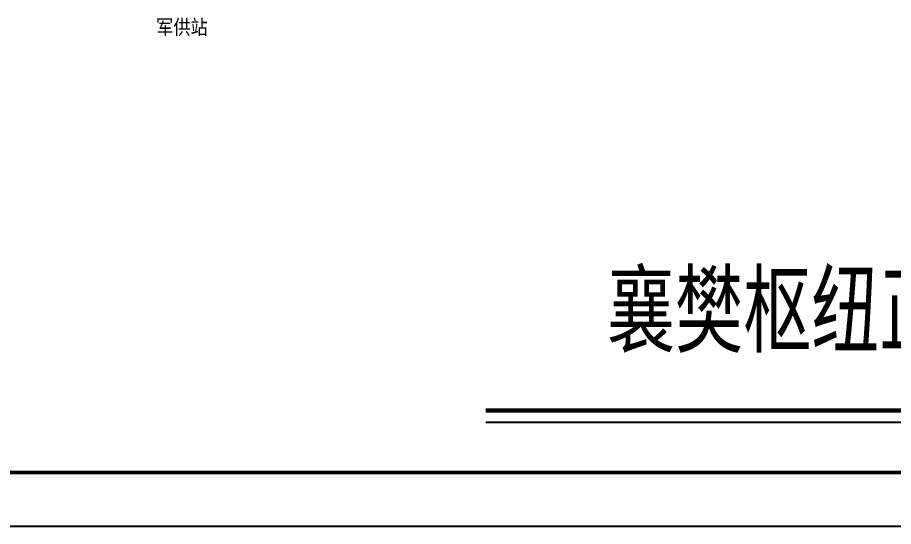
# Model space of a CAD drawing. Extents: x 3783 to 6106, y -2935 to -2515.
# Drawn here: x 4229.8 to 4392.1, y -2934.7 to -2840.4 of the extents above; entities that cross this region are included whole.
import ezdxf

# ---------------------------------------------------------------- set-up
doc = ezdxf.new("R2010")
doc.units = 0
doc.header["$MEASUREMENT"] = 0
doc.layers.get('0').update_dxf_attribs({"linetype": 'CONTINUOUS'})
doc.layers.add('TEXT', color=1, linetype='CONTINUOUS')
doc.styles.add('JCWHZ', font='SimSun.ttf', dxfattribs={"width": 0.7})
doc.styles.get("Standard").update_dxf_attribs({"font": 'SimSun.ttf', "width": 0.8, "height": 2.5})

msp = doc.modelspace()

# ---------------------------------------------------------------- linework, layer by layer
msp.add_line((4316.59, -2915.34), (4602.98, -2915.34))
at = {"color": 5, "lineweight": 50}
msp.add_line((5829.12, -2924.69), (3791.21, -2924.69), dxfattribs=at)
at = {"color": 7}
msp.add_line((5829.12, -2934.69), (3782.66, -2934.69), dxfattribs=at)
at = {"color": 1, "const_width": 0.839}
msp.add_lwpolyline([(4316.58, -2913.2), (4602.98, -2913.2)], dxfattribs=at)

# ---------------------------------------------------------------- texts
at = {"width": 0.85}
msp.add_text('军供站', height=2.748, dxfattribs=at).set_placement((4255.53, -2843.55))
at = {"layer": 'TEXT', "color": 0, "style": 'JCWHZ', "width": 0.7}
msp.add_text('襄樊枢纽正式供电倒接后供电分段示意图', height=13.2, dxfattribs=at).set_placement((4339.09, -2901.08))

doc.saveas('drawing.dxf')
